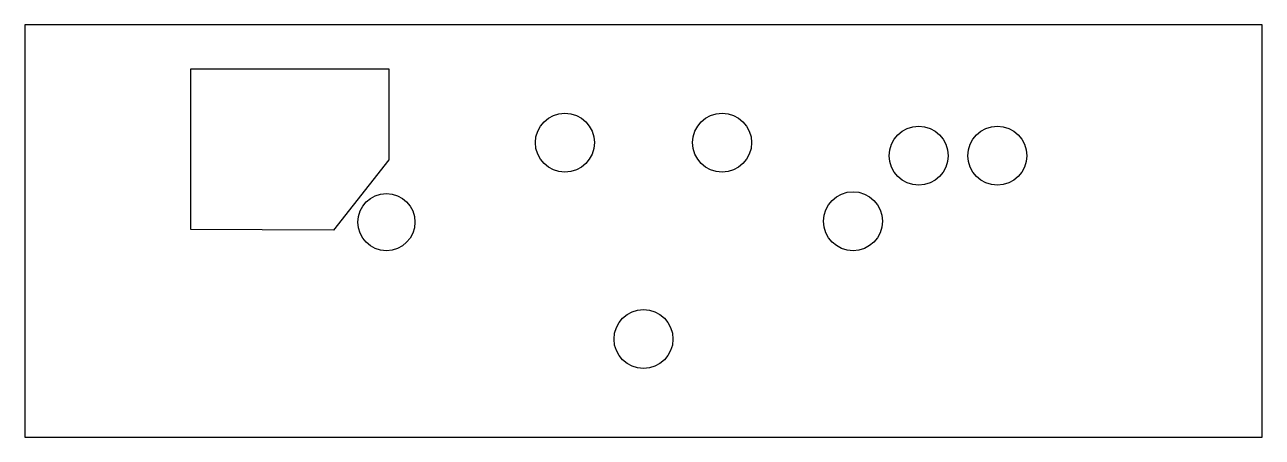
# Model space of a CAD drawing. Extents: x 102 to 701, y 376 to 576.
import ezdxf

# ---------------------------------------------------------------- set-up
doc = ezdxf.new("R2010")
doc.units = 0
doc.layers.add('Layer_1', color=7, linetype='CONTINUOUS')

msp = doc.modelspace()

# ---------------------------------------------------------------- linework, layer by layer
at = {"layer": 'Layer_1', "color": 7}
for p, q in [((101.555903, 575.734928), (101.555903, 375.736386)), ((401.417028, 575.734928), (101.555903, 575.734928)), ((101.555903, 575.734928), (101.555903, 575.734928)), ((701.278139, 575.734928), (401.417028, 575.734928)), ((701.278139, 375.736386), (701.278139, 575.734928)), ((182.006875, 554.409511), (278.015347, 554.409511)), ((182.006875, 476.410345), (182.006875, 554.409511)), ((182.006875, 554.409511), (182.006875, 554.409511)), ((278.015347, 554.409511), (278.015347, 510.224095)), ((363.317028, 532.872428), (363.317028, 532.872428)), ((439.517028, 532.872428), (439.517028, 532.872428)), ((534.793472, 526.522428), (534.793472, 526.522428)), ((572.893472, 526.522428), (572.893472, 526.522428)), ((278.015347, 510.224095), (251.177778, 476.207497)), ((276.824722, 493.890483), (276.824722, 493.890483)), ((502.955278, 494.772428), (502.955278, 494.772428)), ((251.177778, 476.207497), (182.006875, 476.410345)), ((401.417028, 437.622428), (401.417028, 437.622428)), ((101.555903, 375.736386), (401.417028, 375.736386)), ((401.417028, 375.736386), (701.278139, 375.736386))]:
    msp.add_line(p, q, dxfattribs=at)
for points in [[(349.029528, 518.584928), (349.029528, 526.475678), (355.426292, 532.872428), (363.317028, 532.872428)], [(363.317028, 532.872428), (371.207736, 532.872428), (377.604528, 526.475678), (377.604528, 518.584928)], [(425.229528, 518.584928), (425.229528, 526.475678), (431.626292, 532.872428), (439.517028, 532.872428)], [(439.517028, 532.872428), (447.407736, 532.872428), (453.804528, 526.475678), (453.804528, 518.584928)], [(520.505972, 512.234928), (520.505972, 520.125678), (526.902765, 526.522428), (534.793472, 526.522428)], [(534.793472, 526.522428), (542.68418, 526.522428), (549.080972, 520.125678), (549.080972, 512.234928)], [(558.605972, 512.234928), (558.605972, 520.125678), (565.002765, 526.522428), (572.893472, 526.522428)], [(572.893472, 526.522428), (580.78418, 526.522428), (587.180972, 520.125678), (587.180972, 512.234928)], [(363.317028, 504.297428), (355.426292, 504.297428), (349.029528, 510.694178), (349.029528, 518.584928)], [(377.604528, 518.584928), (377.604528, 510.694178), (371.207736, 504.297428), (363.317028, 504.297428)], [(439.517028, 504.297428), (431.626292, 504.297428), (425.229528, 510.694178), (425.229528, 518.584928)], [(453.804528, 518.584928), (453.804528, 510.694178), (447.407736, 504.297428), (439.517028, 504.297428)], [(534.793472, 497.947428), (526.902765, 497.947428), (520.505972, 504.344178), (520.505972, 512.234928)], [(549.080972, 512.234928), (549.080972, 504.344178), (542.68418, 497.947428), (534.793472, 497.947428)], [(572.893472, 497.947428), (565.002765, 497.947428), (558.605972, 504.344178), (558.605972, 512.234928)], [(587.180972, 512.234928), (587.180972, 504.344178), (580.78418, 497.947428), (572.893472, 497.947428)], [(262.978194, 480.043956), (262.978194, 487.691808), (269.176873, 493.890483), (276.824722, 493.890483)], [(276.824722, 493.890483), (284.472578, 493.890483), (290.67125, 487.691808), (290.67125, 480.043956)], [(488.667778, 480.484928), (488.667778, 488.375678), (495.06457, 494.772428), (502.955278, 494.772428)], [(502.955278, 494.772428), (510.845985, 494.772428), (517.242778, 488.375678), (517.242778, 480.484928)], [(276.824722, 466.197428), (269.176873, 466.197428), (262.978194, 472.396103), (262.978194, 480.043956)], [(290.67125, 480.043956), (290.67125, 472.396103), (284.472578, 466.197428), (276.824722, 466.197428)], [(502.955278, 466.197428), (495.06457, 466.197428), (488.667778, 472.594178), (488.667778, 480.484928)], [(517.242778, 480.484928), (517.242778, 472.594178), (510.845985, 466.197428), (502.955278, 466.197428)], [(387.129528, 423.334928), (387.129528, 431.225678), (393.526292, 437.622428), (401.417028, 437.622428)], [(401.417028, 437.622428), (409.307736, 437.622428), (415.704528, 431.225678), (415.704528, 423.334928)], [(401.417028, 409.047428), (393.526292, 409.047428), (387.129528, 415.444178), (387.129528, 423.334928)], [(415.704528, 423.334928), (415.704528, 415.444178), (409.307736, 409.047428), (401.417028, 409.047428)]]:
    msp.add_open_spline(points, degree=3, dxfattribs=at)

doc.saveas('drawing.dxf')
